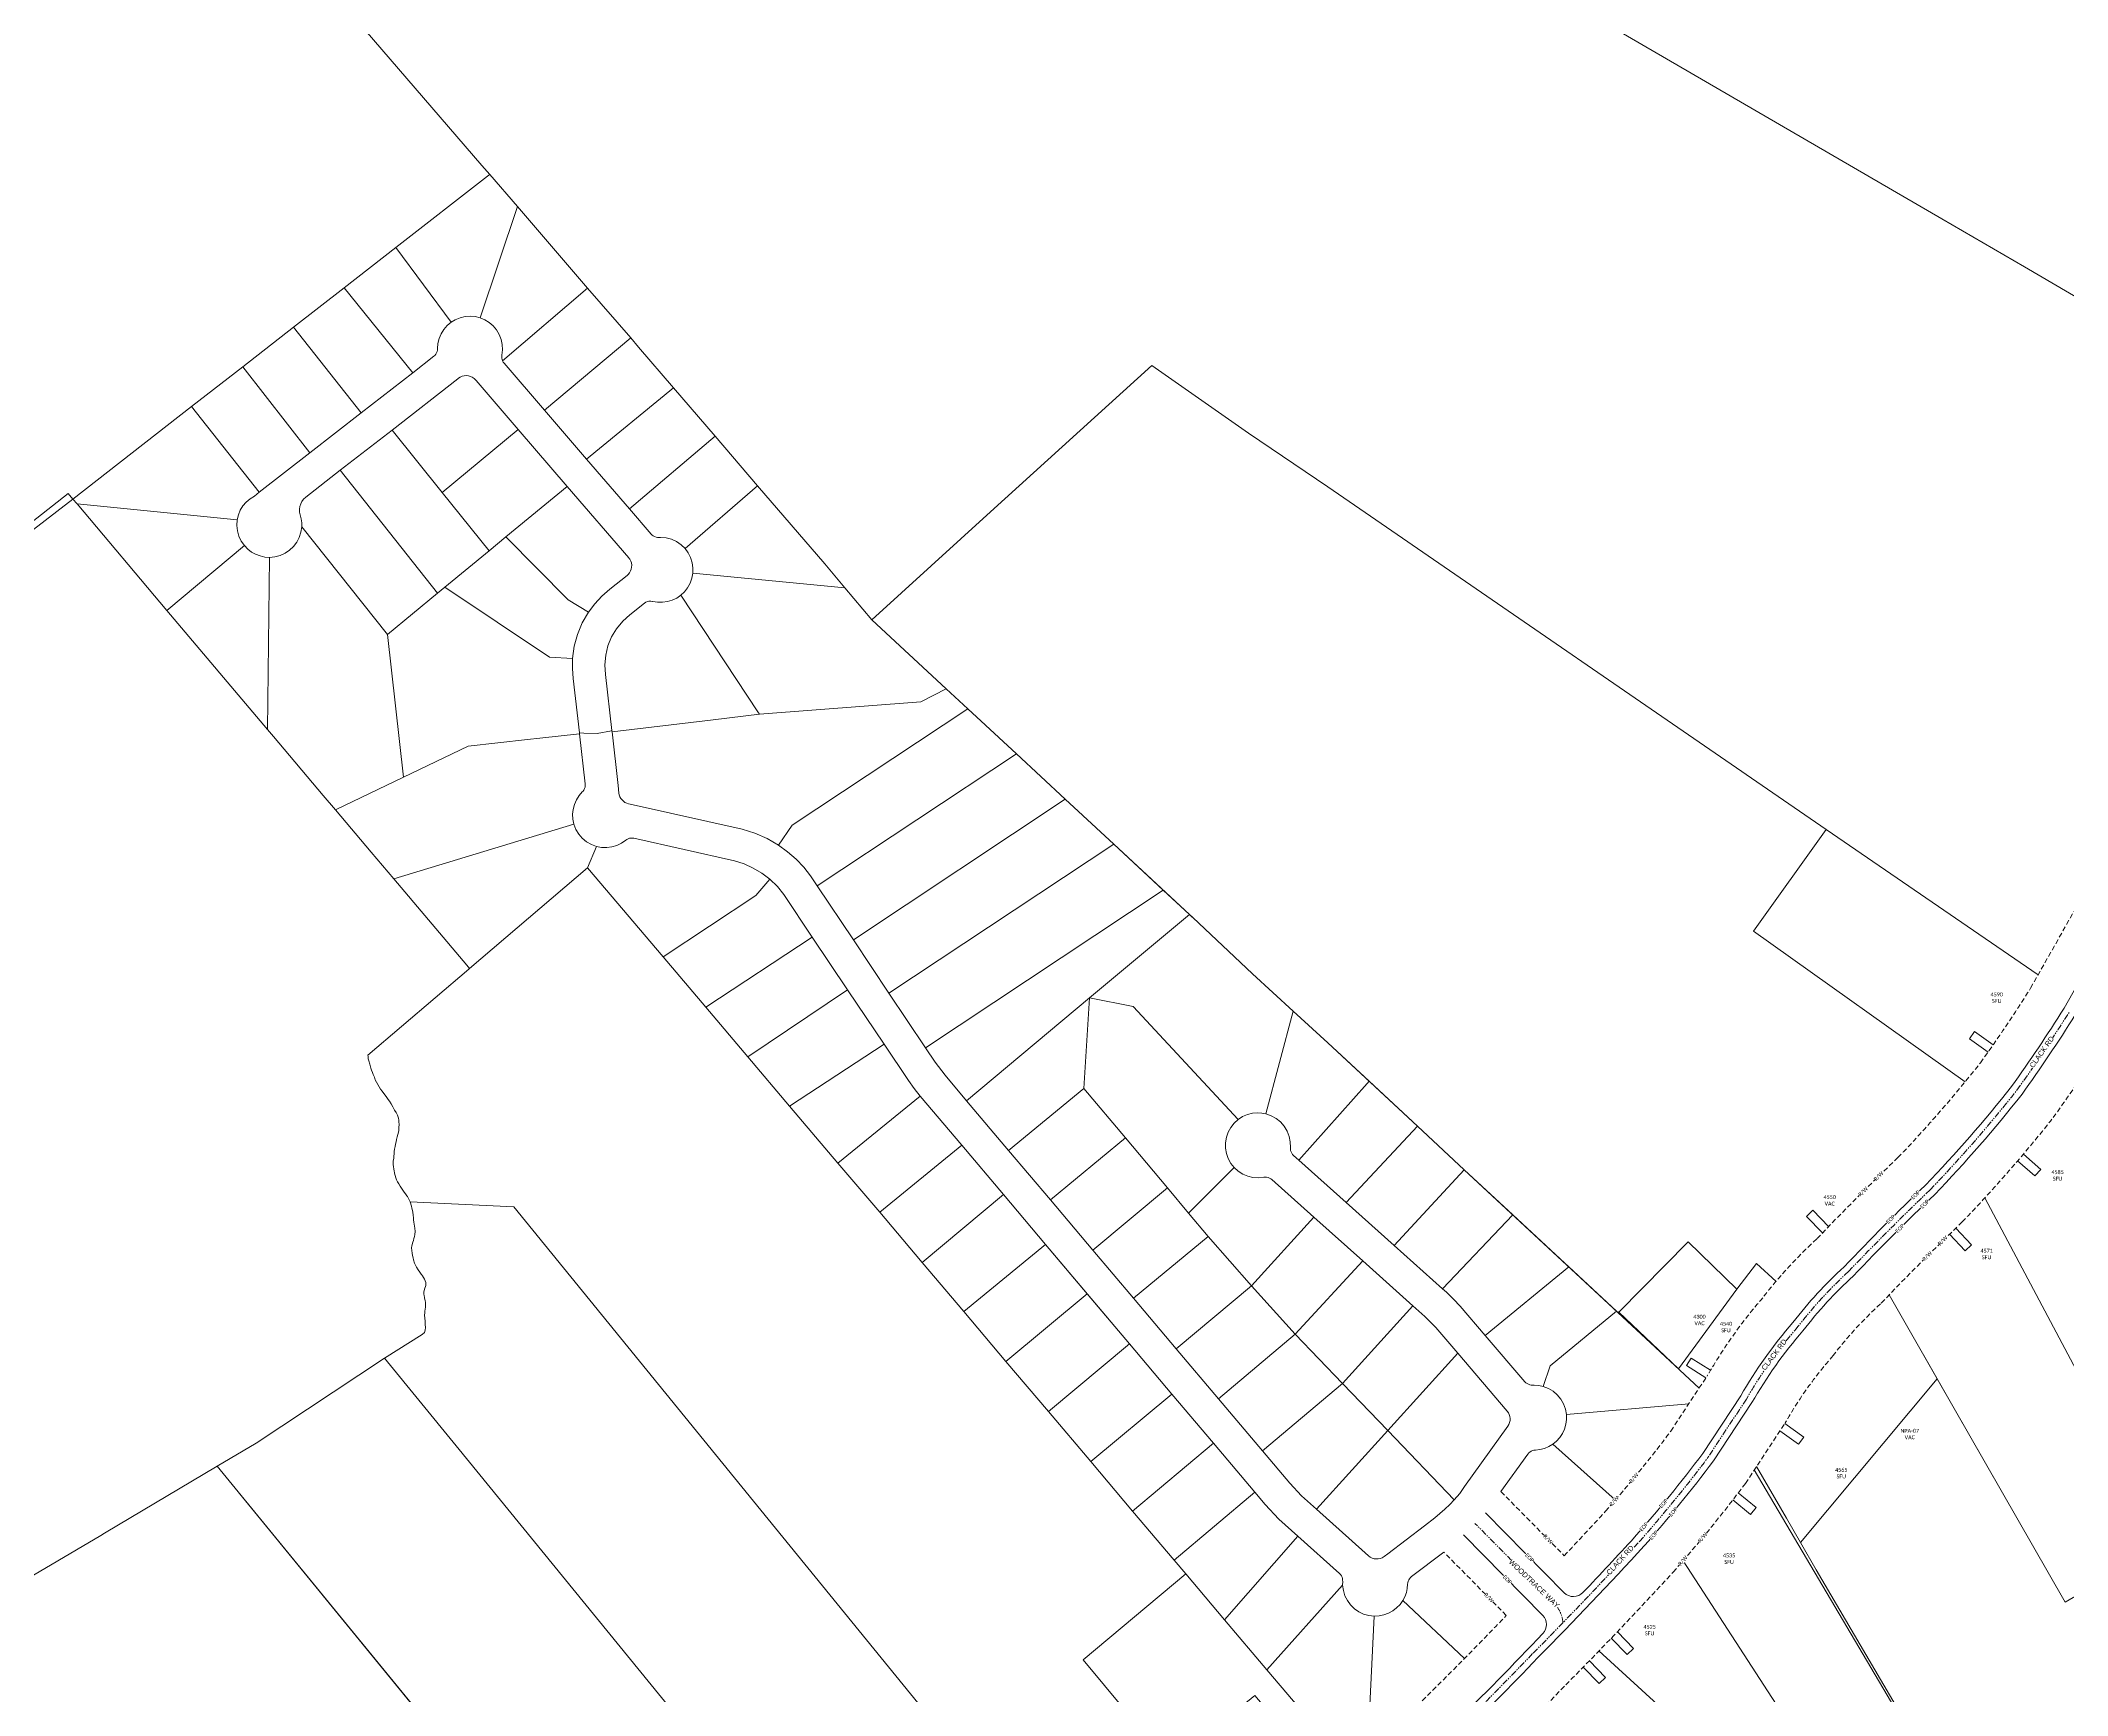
# Model space of a CAD drawing. Header units: inches. Extents: x 2378083 to 2398295, y 1463180 to 1483392.
# Drawn here: x 2388019 to 2391138, y 1472438 to 1474984 of the extents above; entities that cross this region are included whole.
import ezdxf

# ---------------------------------------------------------------- set-up
doc = ezdxf.new("R2010")
doc.units = ezdxf.units.IN
doc.header["$MEASUREMENT"] = 0
doc.linetypes.add('DASHED', pattern=[0.75, 0.5, -0.25])
doc.linetypes.add('PHANTOM2', pattern=[1.25, 0.625, -0.125, 0.125, -0.125, 0.125, -0.125])
for name, color, linetype in [('ADDRESS', 6, 'Continuous'), ('CENTER LINE', 6, 'PHANTOM2'), ('EOP', 6, 'Continuous'), ('LINE LABELS', 7, 'Continuous'), ('sc_greenville', 7, 'Continuous'), ('STREET NAMES', 250, 'Continuous')]:
    doc.layers.add(name, color=color, linetype=linetype)
doc.layers.add('DRIVEWAYS', color=250, linetype='Continuous', lineweight=20)
doc.layers.add('ROW', color=3, linetype='DASHED', lineweight=35)
doc.styles.add('Legend', font='calibri.ttf')
doc.styles.add('PROPOSED', font='calibri.ttf')
doc.styles.get("Standard").update_dxf_attribs({"font": 'arial.ttf'})

msp = doc.modelspace()

# ---------------------------------------------------------------- linework, layer by layer
at = {"layer": 'DRIVEWAYS', "color": 1}
for points in [[(2391015.9, 1473427.3), (2390987.2, 1473448), (2390995.1, 1473459), (2391023.7, 1473438.4)], [(2391061.5, 1473260), (2391088, 1473236.8), (2391097, 1473247), (2391070.3, 1473270.3)], [(2390761.2, 1473149.2), (2390736.5, 1473174.6), (2390746.2, 1473184.1), (2390770.8, 1473158.8)], [(2390956.6, 1473147.1), (2390980.8, 1473121.5), (2390990.7, 1473130.7), (2390966.4, 1473156.6)], [(2390581.8, 1472926.3), (2390551.9, 1472945.2), (2390559.1, 1472956.6), (2390588.9, 1472937.8)], [(2390695.7, 1472844.7), (2390724.3, 1472824), (2390732.3, 1472835), (2390703.2, 1472856)], [(2390623.5, 1472738.7), (2390650.5, 1472716.1), (2390659.2, 1472726.5), (2390631.7, 1472749.5)], [(2390436.3, 1472525.8), (2390460.7, 1472500.3), (2390470.5, 1472509.7), (2390445.6, 1472535.6)], [(2390393.2, 1472481.3), (2390417.6, 1472455.8), (2390427.4, 1472465.2), (2390402.7, 1472491)]]:
    msp.add_lwpolyline(points, dxfattribs=at)
at = {"layer": 'EOP', "color": 6, "lineweight": 0}
for points in [[(2390242.7, 1472718.3), (2390363.9, 1472595.6, 0.423363), (2390392.6, 1472595.9, 0.005015), (2390472, 1472680.9, 0.020009), (2390577, 1472809.8), (2390635.5, 1472898.7, -0.048626), (2390715.7, 1473011.4, -0.042623), (2390794.4, 1473097.1, -0.011121), (2390919.7, 1473222.7, 0.024579), (2391052.2, 1473374.7, 0.015775), (2391132.9, 1473495), (2391201.6, 1473616.6, -0.026134), (2391296.4, 1473778.4, 0.020591), (2391473.3, 1474084.3), (2391512.1, 1474164.1, -0.072194), (2391608.4, 1474314.1, -0.033081), (2391713.3, 1474408.4, -0.018112), (2391862.2, 1474516.5, -0.094274), (2391999.6, 1474580.5, -0.054211), (2392205.2, 1474590.5, 0.432147), (2392226.4, 1474610.4), (2392226.2, 1474848.3, 0.081371), (2392189.8, 1475077.4, -0.02168)], [(2390060.8, 1472238.9, 0.015796), (2390323.3, 1472495.8, 0.010189), (2390486.8, 1472667.6, 0.020103), (2390593.4, 1472798.3), (2390652.6, 1472888.2, -0.049057), (2390731.2, 1472998.7, -0.043091), (2390808.4, 1473082.8, -0.011188), (2390933.8, 1473208.5, 0.024683), (2391068.2, 1473362.7, 0.015873), (2391150, 1473484.7)], [(2390047.3, 1472253.6, 0.017186), (2390331.1, 1472533, 0.404634), (2390330.8, 1472560.8), (2390208.6, 1472684.6)]]:
    msp.add_lwpolyline(points, format="xyb", dxfattribs=at)
at = {"layer": 'ROW', "color": 3, "linetype": 'DASHED', "lineweight": 0, "ltscale": 15}
for points in [[(2390266.4, 1472751.3), (2390363.8, 1472652.6, 0.004067), (2390427.3, 1472721, 0.019719), (2390527.9, 1472844.3), (2390584.4, 1472930.2, -0.047451), (2390669.3, 1473049.4, -0.041356), (2390752.3, 1473139.9, -0.010927), (2390877.3, 1473265.2, 0.024257), (2391004.2, 1473410.8, 0.015472), (2391081.3, 1473525.7), (2391148.8, 1473645.2, -0.025917), (2391246, 1473811, 0.020507), (2391419.7, 1474111.3), (2391457.8, 1474189.7, -0.072545), (2391564.2, 1474354.8, -0.033474), (2391676.3, 1474455.6, -0.018026), (2391828, 1474565.8, -0.095251), (2391987.5, 1474639.4, -0.044361), (2392166.3, 1474652), (2392166.2, 1474848.4, 0.081863), (2392132.5, 1475059.6, -0.021731)], [(2390101.3, 1472194.7, 0.015777), (2390366.2, 1472453.9, 0.010189), (2390531.4, 1472627.4, 0.020376), (2390642.5, 1472763.7), (2390703.7, 1472856.8, -0.050494), (2390777.7, 1472960.6, -0.044656), (2390850.4, 1473040, -0.011395), (2390976.2, 1473166.1, 0.024986), (2391116.1, 1473326.6, 0.016157), (2391201.6, 1473454.1)], [(2390006.7, 1472297.8, 0.016368), (2390274.7, 1472560.7), (2390178.6, 1472658)]]:
    msp.add_lwpolyline(points, format="xyb", dxfattribs=at)
at = {"layer": 'ROW', "color": 6, "lineweight": 50}
msp.add_circle((2388188.9, 1473286.1), 10106.2, dxfattribs=at)
at = {"layer": 'sc_greenville', "lineweight": 0}
for points in [[(2391743.5, 1474506.5), (2391691.3, 1474563.2), (2391560.7, 1474641.1), (2391441.8, 1474419.4), (2391072, 1474635.7), (2390944.7, 1474709.7), (2390445.5, 1475000), (2390000, 1475256.6), (2389865.7, 1475334), (2390000, 1475419.4), (2390762.2, 1475887.3), (2391150, 1476120.6), (2391908.2, 1475036.8), (2392114.6, 1475122.4)], [(2388519, 1475000), (2388698.5, 1474791.7), (2388710.5, 1474777.8), (2388710.5, 1474777.8), (2388706.9, 1474775.1), (2388566.3, 1474665.5), (2388486.4, 1474603.3), (2388408.6, 1474542.7), (2388330.5, 1474481.9), (2388251.8, 1474420.6), (2388069.2, 1474278.4), (2387007, 1473459.4), (2386836.5, 1473808.8), (2386653.2, 1474324.1), (2386595.2, 1474630), (2387345.5, 1475215.5)], [(2389791.5, 1473635.3), (2389787.4, 1473639.1), (2389670.7, 1473747.4), (2389595.9, 1473816.7), (2389520.9, 1473886.3), (2389446, 1473955.7), (2389412.7, 1473986.6), (2389298.5, 1474092.5), (2389481.2, 1474258.5), (2389729.5, 1474483.7), (2389877.8, 1474380), (2390000, 1474297), (2390767.1, 1473770.1), (2390655.3, 1473613.3), (2390980.6, 1473381.5)], [(2387923.8, 1474178.6), (2388062, 1474287), (2388069.2, 1474278.4), (2388075.6, 1474270.9), (2388213.9, 1474107.1), (2388368.4, 1473924), (2388377.8, 1473912.9), (2388454.2, 1473822.2), (2388473, 1473800.1), (2388527.9, 1473735.2), (2388563, 1473693.8), (2388675.3, 1473561.2), (2388679.6, 1473556.2), (2388678.2, 1473555), (2388523, 1473422.6), (2388523.3, 1473420.6), (2388523.7, 1473417.2), (2388524.5, 1473414), (2388526, 1473408.7), (2388527.8, 1473402.8), (2388528.7, 1473399.5), (2388530, 1473396.1), (2388531.3, 1473392.9), (2388533, 1473388.7), (2388534.5, 1473384.9), (2388536.5, 1473381), (2388538.3, 1473377.4), (2388540.3, 1473374), (2388542.5, 1473370.6), (2388544.8, 1473367.5), (2388552.3, 1473357.7), (2388554.5, 1473354.7), (2388556.5, 1473352), (2388559, 1473347.9), (2388561.5, 1473343.1), (2388564.2, 1473338.2), (2388566.5, 1473334.4), (2388568.5, 1473330.5), (2388570, 1473325.9), (2388570.5, 1473322.7), (2388570.7, 1473319.5), (2388571, 1473316.4), (2388570.7, 1473311.1), (2388570.5, 1473307), (2388570, 1473304), (2388569.3, 1473300.5), (2388568.2, 1473296.9), (2388567.3, 1473293.1), (2388566.5, 1473289.6), (2388565.8, 1473285.9), (2388565, 1473282.1), (2388564.2, 1473278), (2388563.7, 1473274.4), (2388563.5, 1473270.9), (2388563, 1473267.5), (2388562.8, 1473264.4), (2388562.2, 1473259.5), (2388562.2, 1473254.4), (2388562.5, 1473251.1), (2388563, 1473247.7), (2388563.5, 1473244.2), (2388563.9, 1473242.4), (2388564.2, 1473240.9), (2388565, 1473237.4), (2388566, 1473234.1), (2388567.3, 1473231), (2388568.7, 1473227.9), (2388570.5, 1473224.6), (2388572.5, 1473221.2), (2388574.8, 1473218), (2388576.8, 1473214.9), (2388579, 1473212), (2388581, 1473209.4), (2388583.2, 1473206.4), (2388584.2, 1473205), (2388586.7, 1473200.2), (2388588, 1473197.1), (2388590, 1473190.5), (2388590.7, 1473187.2), (2388592, 1473181.6), (2388592.7, 1473176), (2388593, 1473173), (2388593.5, 1473169.6), (2388594, 1473166), (2388594.5, 1473162.6), (2388594.8, 1473159.4), (2388595.2, 1473156.4), (2388595.7, 1473151.5), (2388595.5, 1473146.7), (2388594.8, 1473143.8), (2388594, 1473140.7), (2388593.2, 1473137.7), (2388592.3, 1473134.9), (2388590.5, 1473129.2), (2388590.3, 1473126.1), (2388590.5, 1473122), (2388591, 1473118), (2388591.8, 1473114.3), (2388592.5, 1473110.7), (2388593.5, 1473107.7), (2388594.8, 1473102.7), (2388596.3, 1473099.6), (2388598, 1473096.3), (2388600.2, 1473092.6), (2388602.8, 1473089), (2388605.3, 1473085.5), (2388605.5, 1473085.2), (2388607, 1473083), (2388610.3, 1473078.2), (2388612.3, 1473073.1), (2388612, 1473068.1), (2388610.3, 1473062.6), (2388609.4, 1473057.9), (2388609, 1473055.6), (2388609.5, 1473052.5), (2388610, 1473050.2), (2388610.3, 1473049), (2388611, 1473045.4), (2388611.5, 1473041.9), (2388611.6, 1473040.9), (2388611.8, 1473038.4), (2388611.5, 1473035.1), (2388611, 1473032), (2388610.7, 1473029), (2388610.5, 1473026), (2388610.3, 1473022.9), (2388610.5, 1473018.2), (2388611, 1473013.4), (2388611.2, 1473008.5), (2388611.5, 1473003.9), (2388611.2, 1472999.6), (2388610, 1472996.2), (2388606.7, 1472992.7), (2388548.5, 1472956.6), (2388351.2, 1472825.9), (2388291, 1472790.1), (2388117.9, 1472687.3), (2388112.2, 1472683.9), (2388008.5, 1472622.4)], [(2390178.6, 1472658), (2390128.8, 1472620.4), (2390127.1, 1472618.9), (2390125.6, 1472617.2), (2390124.5, 1472615.3), (2390123.6, 1472613.2), (2390123, 1472611), (2390122.8, 1472608.7), (2390122.3, 1472602.1), (2390120.9, 1472595.7), (2390118.6, 1472589.4), (2390115.6, 1472583.6), (2390111.2, 1472577.5), (2390106, 1472572.1), (2390100, 1472567.5), (2390093.4, 1472563.9), (2390086.4, 1472561.4), (2390079, 1472559.9), (2390071.5, 1472559.5), (2390063.2, 1472560.4), (2390055.2, 1472562.7), (2390047.7, 1472566.3), (2390040.9, 1472571), (2390035, 1472576.8), (2390030.1, 1472583.6), (2390026.4, 1472591), (2390024, 1472599), (2390022.9, 1472607.2), (2390023, 1472612.9), (2390022.9, 1472615.1), (2390022.6, 1472617.4), (2390021.9, 1472619.5), (2390020.9, 1472621.6), (2390019.6, 1472623.4), (2390018, 1472625.1), (2389954, 1472682.4), (2389924.6, 1472708.7), (2389903.7, 1472731.6), (2389887.8, 1472750.4), (2389824, 1472825.8), (2389760.2, 1472901.3), (2389694.9, 1472978.6), (2389565.9, 1473131.2), (2389500.9, 1473208.2), (2389436.7, 1473284.1), (2389372.8, 1473359.7), (2389363.4, 1473371.4), (2389354.7, 1473383.7), (2389317.3, 1473439.5), (2389261.1, 1473523.4), (2389206.9, 1473604.5), (2389163.2, 1473669.9), (2389153.1, 1473682.3), (2389141.6, 1473693.3), (2389129.3, 1473702.7), (2389116, 1473710.6), (2389101.8, 1473716.9), (2389087.1, 1473721.6), (2388932.5, 1473756.4), (2388930.3, 1473756.7), (2388928, 1473756.7), (2388925.8, 1473756.4), (2388923.6, 1473755.7), (2388921.6, 1473754.7), (2388919.7, 1473753.4), (2388913.2, 1473748.9), (2388906, 1473745.4), (2388898.4, 1473743.2), (2388890.6, 1473742.1), (2388882.6, 1473742.4), (2388874.8, 1473743.9), (2388866.9, 1473746.8), (2388859.5, 1473751), (2388853, 1473756.4), (2388847.5, 1473762.9), (2388843.1, 1473770.1), (2388840.1, 1473778.1), (2388838.5, 1473785.6), (2388838.1, 1473793.3), (2388838.8, 1473800.9), (2388840.8, 1473808.4), (2388843.9, 1473815.5), (2388848, 1473822), (2388853, 1473827.8), (2388853.8, 1473828.6), (2388855.3, 1473830.6), (2388856.4, 1473832.8), (2388857.2, 1473835.2), (2388857.5, 1473837.7), (2388857.4, 1473840.2), (2388848.7, 1473917.2), (2388848.5, 1473918.6), (2388855.5, 1473918.1), (2388875.7, 1473917.4), (2388897.8, 1473922), (2388898.5, 1473922.1), (2388898.7, 1473920.2), (2388908, 1473837.8), (2388909.4, 1473826), (2388909.9, 1473823.1), (2388910.9, 1473820.3), (2388912.3, 1473817.8), (2388914.1, 1473815.4), (2388916.2, 1473813.4), (2388918.6, 1473811.7), (2388921.3, 1473810.4), (2388924.1, 1473809.6), (2388935.7, 1473806.9), (2389098.7, 1473770.2), (2389118.3, 1473764.1), (2389137.2, 1473755.9), (2389155, 1473745.6), (2389168.9, 1473735.6), (2389181.8, 1473724.3), (2389193.6, 1473711.9), (2389204.2, 1473698.4), (2389214.3, 1473683.4), (2389270.1, 1473600), (2389324.7, 1473518.3), (2389381.1, 1473434), (2389396.1, 1473411.7), (2389411.1, 1473391.9), (2389444.3, 1473352.6), (2389508.9, 1473276.1), (2389573.3, 1473199.9), (2389638.7, 1473122.5), (2389701.1, 1473048.7), (2389766.8, 1472971), (2389832.1, 1472893.7), (2389899.4, 1472814.1), (2389941.6, 1472764.2), (2389959.4, 1472744.7), (2389982.5, 1472724), (2390057.4, 1472656.9), (2390062.5, 1472652.3), (2390065.2, 1472650.3), (2390068.1, 1472648.8), (2390071.2, 1472647.9), (2390074.4, 1472647.5), (2390077.7, 1472647.6), (2390080.9, 1472648.3), (2390083.9, 1472649.5), (2390086.7, 1472651.3), (2390092.3, 1472655.5), (2390148.9, 1472698.3), (2390164.6, 1472710.9), (2390180.1, 1472724.2), (2390187.6, 1472731.1), (2390194.7, 1472738.4), (2390203, 1472748.3), (2390210.3, 1472759), (2390277, 1472851.7), (2390278.6, 1472854.4), (2390279.8, 1472857.3), (2390280.4, 1472860.4), (2390280.6, 1472863.6), (2390280.2, 1472866.7), (2390279.3, 1472869.7), (2390277.9, 1472872.5), (2390276, 1472875.1), (2390200.2, 1472964), (2390166.4, 1473003.5), (2390149.2, 1473020.7), (2390131.1, 1473036.9), (2390053.8, 1473106.1), (2389978.7, 1473173.3), (2389914, 1473231.2), (2389912.2, 1473232.6), (2389910.2, 1473233.7), (2389908.1, 1473234.5), (2389905.9, 1473234.9), (2389903.6, 1473235), (2389901.4, 1473234.8), (2389893.1, 1473234), (2389884.9, 1473234.6), (2389876.9, 1473236.5), (2389869.3, 1473239.7), (2389862.3, 1473244.2), (2389856.2, 1473249.7), (2389851, 1473256.2), (2389846.9, 1473263.5), (2389844.1, 1473271.4), (2389842.7, 1473279.7), (2389842.7, 1473288), (2389844, 1473296.3), (2389846.8, 1473304.2), (2389850.8, 1473311.5), (2389855.9, 1473318.1), (2389862.1, 1473323.7), (2389869, 1473328.1), (2389876.5, 1473331.4), (2389884.4, 1473333.4), (2389892.5, 1473334), (2389898.7, 1473333.6), (2389904.9, 1473332.5), (2389913, 1473329.6), (2389920.6, 1473325.4), (2389927.3, 1473319.9), (2389933, 1473313.4), (2389937.5, 1473305.9), (2389940.6, 1473297.8), (2389942.2, 1473289.3), (2389942.4, 1473280.7), (2389942.4, 1473278.4), (2389942.8, 1473276.2), (2389943.5, 1473274), (2389944.5, 1473272), (2389945.8, 1473270.1), (2389947.4, 1473268.5), (2389955.5, 1473261.2), (2390028.2, 1473196.1), (2390102.3, 1473129.7), (2390176.5, 1473063.3), (2390182.7, 1473057.8), (2390193.6, 1473047.5), (2390203.9, 1473036.6), (2390242.3, 1472991.6), (2390303.2, 1472920.3), (2390304.8, 1472918.7), (2390306.6, 1472917.3), (2390308.6, 1472916.3), (2390310.8, 1472915.5), (2390313, 1472915.1), (2390315.3, 1472915), (2390317.5, 1472915.1), (2390324.5, 1472914.6), (2390331.5, 1472913.1), (2390339.4, 1472910), (2390346.7, 1472905.6), (2390353.2, 1472900), (2390358.6, 1472893.5), (2390362.8, 1472886.1), (2390365.7, 1472878), (2390367.2, 1472869.7), (2390367.4, 1472862.2), (2390366.4, 1472854.7), (2390364.3, 1472847.5), (2390361.1, 1472840.8), (2390357, 1472834.5), (2390352, 1472828.9), (2390346.2, 1472824.2), (2390340.1, 1472820.5), (2390333.5, 1472817.7), (2390326.5, 1472815.9), (2390319.4, 1472815.1), (2390317.2, 1472814.9), (2390315, 1472814.3), (2390312.9, 1472813.4), (2390311, 1472812.1), (2390309.3, 1472810.6), (2390307.8, 1472808.9), (2390266.4, 1472751.3)], [(2390980.6, 1473381.5), (2390655.3, 1473613.3), (2390767.1, 1473770.1), (2391093, 1473546.3)], [(2389453, 1472323.8), (2389116.2, 1472736.4), (2388747.5, 1473189.5), (2388588, 1473197.1), (2388586.7, 1473200.2), (2388584.2, 1473205), (2388583.2, 1473206.4), (2388581, 1473209.4), (2388579, 1473212), (2388576.8, 1473214.9), (2388574.8, 1473218), (2388572.5, 1473221.2), (2388570.5, 1473224.6), (2388568.7, 1473227.9), (2388567.3, 1473231), (2388566, 1473234.1), (2388565, 1473237.4), (2388564.2, 1473240.9), (2388563.9, 1473242.4), (2388563.5, 1473244.2), (2388563, 1473247.7), (2388562.5, 1473251.1), (2388562.2, 1473254.4), (2388562.2, 1473259.5), (2388562.8, 1473264.4), (2388563, 1473267.5), (2388563.5, 1473270.9), (2388563.7, 1473274.4), (2388564.2, 1473278), (2388565, 1473282.1), (2388565.8, 1473285.9), (2388566.5, 1473289.6), (2388567.3, 1473293.1), (2388568.2, 1473296.9), (2388569.3, 1473300.5), (2388570, 1473304), (2388570.5, 1473307), (2388570.7, 1473311.1), (2388571, 1473316.4), (2388570.7, 1473319.5), (2388570.5, 1473322.7), (2388570, 1473325.9), (2388568.5, 1473330.5), (2388566.5, 1473334.4), (2388564.2, 1473338.2), (2388561.5, 1473343.1), (2388559, 1473347.9), (2388556.5, 1473352), (2388554.5, 1473354.7), (2388552.3, 1473357.7), (2388544.8, 1473367.5), (2388542.5, 1473370.6), (2388540.3, 1473374), (2388538.3, 1473377.4), (2388536.5, 1473381), (2388534.5, 1473384.9), (2388533, 1473388.7), (2388531.3, 1473392.9), (2388530, 1473396.1), (2388528.7, 1473399.5), (2388527.8, 1473402.8), (2388526, 1473408.7), (2388524.5, 1473414), (2388523.7, 1473417.2), (2388523.3, 1473420.6), (2388523, 1473422.6), (2388678.2, 1473555), (2388679.6, 1473556.2), (2388861.1, 1473710.9), (2388977.2, 1473574.1), (2389042.9, 1473496.6), (2389107.8, 1473420), (2389172, 1473344.4), (2389246.3, 1473256.7), (2389310.6, 1473180.9), (2389365.2, 1473116.5), (2389376, 1473103.8), (2389440, 1473028.2), (2389504.9, 1472951.5), (2389570.1, 1472874.3), (2389635.3, 1472797.4), (2389699.7, 1472721.1), (2389763.4, 1472645.9), (2389781.5, 1472624.5), (2389623.7, 1472492.2), (2389757.5, 1472331.1), (2389888, 1472437.7), (2390000, 1472305)], [(2390689.7, 1473074.5), (2390659.9, 1473102.3), (2390629.2, 1473062.8), (2390539.6, 1472940.3), (2390210.1, 1473246.4), (2390138, 1473313.4), (2390000, 1473441.7), (2389946.9, 1473490.3), (2389884.3, 1473547.6)], [(2391191.6, 1473438.2), (2391470.5, 1472718), (2391600.8, 1472383.6), (2391688.6, 1472158.4), (2391713.9, 1472093.6), (2391718.4, 1472081.9), (2391637.9, 1472019.5), (2391632.8, 1472029), (2391292.5, 1472672.9), (2391011.2, 1473203.3)], [(2388975, 1472434.4), (2388658.7, 1472821.7), (2388548.5, 1472956.6), (2388606.7, 1472992.7), (2388610, 1472996.2), (2388611.2, 1472999.6), (2388611.5, 1473003.9), (2388611.2, 1473008.5), (2388611, 1473013.4), (2388610.5, 1473018.2), (2388610.3, 1473022.9), (2388610.5, 1473026), (2388610.7, 1473029), (2388611, 1473032), (2388611.5, 1473035.1), (2388611.8, 1473038.4), (2388611.6, 1473040.9), (2388611.5, 1473041.9), (2388611, 1473045.4), (2388610.3, 1473049), (2388610, 1473050.2), (2388609.5, 1473052.5), (2388609, 1473055.6), (2388609.4, 1473057.9), (2388610.3, 1473062.6), (2388612, 1473068.1), (2388612.3, 1473073.1), (2388610.3, 1473078.2), (2388607, 1473083), (2388605.5, 1473085.2), (2388605.3, 1473085.5), (2388602.8, 1473089), (2388600.2, 1473092.6), (2388598, 1473096.3), (2388596.3, 1473099.6), (2388594.8, 1473102.7), (2388593.5, 1473107.7), (2388592.5, 1473110.7), (2388591.8, 1473114.3), (2388591, 1473118), (2388590.5, 1473122), (2388590.3, 1473126.1), (2388590.5, 1473129.2), (2388592.3, 1473134.9), (2388593.2, 1473137.7), (2388594, 1473140.7), (2388594.8, 1473143.8), (2388595.5, 1473146.7), (2388595.7, 1473151.5), (2388595.2, 1473156.4), (2388594.8, 1473159.4), (2388594.5, 1473162.6), (2388594, 1473166), (2388593.5, 1473169.6), (2388593, 1473173), (2388592.7, 1473176), (2388592, 1473181.6), (2388590.7, 1473187.2), (2388590, 1473190.5), (2388588, 1473197.1), (2388747.5, 1473189.5), (2389116.2, 1472736.4), (2389453, 1472323.8)], [(2391011.2, 1473203.3), (2391292.5, 1472672.9), (2391134.5, 1472581), (2390965.7, 1472875.6), (2390863.7, 1473053.8)], [(2390571.5, 1472910.6), (2390444.1, 1473028.9), (2390370.8, 1473097), (2390325.5, 1473139.1), (2390284.6, 1473177.2), (2390539.6, 1472940.3), (2390629.2, 1473062.8), (2390659.9, 1473102.3), (2390689.7, 1473074.5)], [(2390539.6, 1472940.3), (2390539.6, 1472940.3), (2390629.2, 1473062.8), (2390554.6, 1473135.6), (2390447.6, 1473027.3), (2390446.8, 1473028)], [(2390863.7, 1473053.8), (2390937.7, 1472924.6), (2390727.5, 1472672.8), (2390705.8, 1472710.4), (2390659.8, 1472790)], [(2390555.4, 1472886.1), (2390367.2, 1472869.7), (2390365.7, 1472878), (2390362.8, 1472886.1), (2390358.6, 1472893.5), (2390353.2, 1472900), (2390346.7, 1472905.6), (2390339.4, 1472910), (2390331.5, 1472913.1), (2390342.1, 1472944.8), (2390444.1, 1473028.9), (2390571.5, 1472910.6)], [(2389301.4, 1471552.4), (2389090.3, 1471811.8), (2388855, 1472100.9), (2388818, 1472146.3), (2388767.7, 1472208), (2388610.8, 1472399.6), (2388291, 1472790.1), (2388351.2, 1472825.9), (2388548.5, 1472956.6), (2388658.7, 1472821.7), (2388975, 1472434.4), (2389238, 1472111.4), (2389477.3, 1471822.3)], [(2390442.4, 1472738.3), (2390346.2, 1472824.2), (2390352, 1472828.9), (2390357, 1472834.5), (2390361.1, 1472840.8), (2390364.3, 1472847.5), (2390366.4, 1472854.7), (2390367.4, 1472862.2), (2390367.2, 1472869.7), (2390555.4, 1472886.1)], [(2390266.4, 1472751.3), (2390307.8, 1472808.9), (2390309.3, 1472810.6), (2390311, 1472812.1), (2390312.9, 1472813.4), (2390315, 1472814.3), (2390317.2, 1472814.9), (2390319.4, 1472815.1), (2390326.5, 1472815.9), (2390333.5, 1472817.7), (2390340.1, 1472820.5), (2390346.2, 1472824.2), (2390442.4, 1472738.3)], [(2387708.1, 1472439), (2388008.5, 1472622.4), (2388112.2, 1472683.9), (2388117.9, 1472687.3), (2388291, 1472790.1), (2388728.5, 1472255.9), (2388563, 1472094.7), (2388187.3, 1471787.3)], [(2390546.6, 1472644.8), (2391168.2, 1471686.7), (2391168.2, 1471686.7), (2391263.2, 1471755.6), (2390656.2, 1472784.6)], [(2390210.3, 1472494.4), (2390115.6, 1472583.6), (2390118.6, 1472589.4), (2390120.9, 1472595.7), (2390122.3, 1472602.1), (2390122.8, 1472608.7), (2390123, 1472611), (2390123.6, 1472613.2), (2390124.5, 1472615.3), (2390125.6, 1472617.2), (2390127.1, 1472618.9), (2390128.8, 1472620.4), (2390178.6, 1472658)], [(2390417.3, 1472506.1), (2390573.4, 1472363), (2391049.6, 1471600.7), (2391168.2, 1471686.7), (2390546.6, 1472644.8)], [(2390006.3, 1472297.5), (2390000, 1472305), (2389888, 1472437.7), (2389757.5, 1472331.1), (2389623.7, 1472492.2), (2389781.5, 1472624.5), (2389841.3, 1472553.9), (2389906.2, 1472477.2), (2390000, 1472366.5), (2390036.6, 1472325.5)], [(2390036.6, 1472325.5), (2390000, 1472366.5), (2389906.2, 1472477.2), (2390022.9, 1472607.2), (2390024, 1472599), (2390026.4, 1472591), (2390030.1, 1472583.6), (2390035, 1472576.8), (2390040.9, 1472571), (2390047.7, 1472566.3), (2390055.2, 1472562.7), (2390063.2, 1472560.4), (2390071.5, 1472559.5), (2390061.3, 1472348.7)], [(2390061.3, 1472348.7), (2390071.5, 1472559.5), (2390079, 1472559.9), (2390086.4, 1472561.4), (2390093.4, 1472563.9), (2390100, 1472567.5), (2390106, 1472572.1), (2390111.2, 1472577.5), (2390115.6, 1472583.6), (2390210.3, 1472494.4)], [(2390334.4, 1472421), (2390726.9, 1471913.2), (2390726.9, 1471695.6), (2390904.6, 1471495.5), (2391049.6, 1471600.7), (2390573.4, 1472363), (2390417.3, 1472506.1)]]:
    msp.add_lwpolyline(points, dxfattribs=at)
for points in [[(2388753.2, 1474728.3), (2388695.6, 1474557.3), (2388688, 1474559.2), (2388680.3, 1474559.8), (2388672.5, 1474559.1), (2388664.9, 1474557.3), (2388657.6, 1474554.3), (2388651, 1474550.3), (2388566.3, 1474665.5), (2388706.9, 1474775.1), (2388710.5, 1474777.8), (2388753.2, 1474728.3)], [(2388861.2, 1474603), (2388730.2, 1474491.1), (2388729.5, 1474493.2), (2388729.1, 1474495.4), (2388729, 1474497.7), (2388729.3, 1474500), (2388730.2, 1474508), (2388729.9, 1474516.1), (2388728.2, 1474524), (2388725.3, 1474531.5), (2388721.2, 1474538.5), (2388716, 1474544.7), (2388709.9, 1474550), (2388703.1, 1474554.3), (2388695.6, 1474557.3), (2388753.2, 1474728.3), (2388861.2, 1474603)], [(2388651, 1474550.3), (2388645, 1474545.2), (2388639.9, 1474539.2), (2388635.8, 1474532.5), (2388632.7, 1474525.3), (2388630.9, 1474517.7), (2388630.3, 1474509.8), (2388630.1, 1474507.6), (2388629.6, 1474505.4), (2388628.7, 1474503.2), (2388627.6, 1474501.3), (2388626.2, 1474499.5), (2388624.5, 1474498), (2388592.1, 1474472.8), (2388486.4, 1474603.3), (2388566.3, 1474665.5), (2388651, 1474550.3)], [(2388592.1, 1474472.8), (2388512.7, 1474411), (2388408.6, 1474542.7), (2388486.4, 1474603.3), (2388592.1, 1474472.8)], [(2388927.4, 1474526.2), (2388794.8, 1474415.1), (2388732.6, 1474487.2), (2388731.3, 1474489.1), (2388730.2, 1474491.1), (2388861.2, 1474603), (2388927.4, 1474526.2)], [(2388695.6, 1474557.3), (2388703.1, 1474554.3), (2388709.9, 1474550), (2388716, 1474544.7), (2388721.2, 1474538.5), (2388725.3, 1474531.5), (2388728.2, 1474524), (2388729.9, 1474516.1), (2388730.2, 1474508), (2388729.3, 1474500), (2388729, 1474497.7), (2388729.1, 1474495.4), (2388729.5, 1474493.2), (2388730.2, 1474491.1), (2388731.3, 1474489.1), (2388732.6, 1474487.2), (2388794.8, 1474415.1), (2388859.6, 1474339.7), (2388925.6, 1474263.1), (2388958.8, 1474224.6), (2388960.4, 1474223), (2388962.2, 1474221.6), (2388964.2, 1474220.6), (2388966.4, 1474219.8), (2388968.6, 1474219.4), (2388970.9, 1474219.4), (2388971.1, 1474219.4), (2388973.2, 1474219.4), (2388981.8, 1474218.7), (2388990.1, 1474216.5), (2388997.9, 1474212.9), (2389005, 1474208.1), (2389011.1, 1474202.1), (2389015.9, 1474195.5), (2389019.6, 1474188.2), (2389022, 1474180.4), (2389023.2, 1474172.3), (2389023, 1474164.1), (2389021.5, 1474156.4), (2389018.8, 1474148.9), (2389015, 1474142), (2389010.2, 1474135.8), (2389004.4, 1474130.4), (2388998.2, 1474126.1), (2388991.3, 1474122.8), (2388984, 1474120.6), (2388976.5, 1474119.5), (2388968.9, 1474119.6), (2388961.4, 1474120.9), (2388960.8, 1474121), (2388958.2, 1474121.3), (2388955.6, 1474121.1), (2388953.1, 1474120.5), (2388950.8, 1474119.5), (2388948.6, 1474118), (2388926.1, 1474100.3), (2388915.1, 1474090.4), (2388905.7, 1474078.9), (2388898.1, 1474066.2), (2388892.5, 1474052.5), (2388889, 1474038.1), (2388887.7, 1474023.3), (2388888.7, 1474008.5), (2388898.5, 1473922.1), (2388897.8, 1473922), (2388875.7, 1473917.4), (2388855.5, 1473918.1), (2388848.5, 1473918.6), (2388839.1, 1474002.3), (2388837.8, 1474017.6), (2388838.1, 1474033), (2388840.7, 1474051.8), (2388845.7, 1474070.2), (2388853, 1474087.8), (2388862.5, 1474104.3), (2388872.1, 1474117.2), (2388883.1, 1474129.1), (2388895.3, 1474139.6), (2388921.8, 1474160.6), (2388923.8, 1474162.5), (2388925.8, 1474165), (2388927.3, 1474167.7), (2388928.4, 1474170.7), (2388928.9, 1474173.8), (2388929, 1474176.9), (2388928.5, 1474180), (2388927.5, 1474183), (2388926, 1474185.8), (2388925.1, 1474186.9), (2388924.4, 1474187.9), (2388829.8, 1474297.7), (2388754.4, 1474385.3), (2388689.5, 1474460.7), (2388688.6, 1474461.7), (2388686.4, 1474463.9), (2388683.7, 1474465.8), (2388680.8, 1474467.1), (2388677.7, 1474468), (2388674.5, 1474468.3), (2388671.3, 1474468.1), (2388668.2, 1474467.3), (2388665.3, 1474466.1), (2388662.6, 1474464.3), (2388661.5, 1474463.4), (2388560.3, 1474384.6), (2388480.5, 1474322.6), (2388427.4, 1474281.2), (2388424.2, 1474278.3), (2388421.6, 1474274.8), (2388419.7, 1474271), (2388418.4, 1474266.9), (2388417.8, 1474262.6), (2388418, 1474258.3), (2388418.9, 1474254.1), (2388418.9, 1474253.9), (2388420.4, 1474247.9), (2388421.2, 1474241.7), (2388421.2, 1474235.5), (2388420, 1474227.3), (2388417.4, 1474219.4), (2388413.6, 1474212), (2388408.5, 1474205.3), (2388402.5, 1474199.6), (2388395.6, 1474195), (2388388, 1474191.6), (2388379.9, 1474189.5), (2388371.6, 1474188.7), (2388364.3, 1474189.2), (2388357.2, 1474190.8), (2388350.3, 1474193.4), (2388343.9, 1474196.9), (2388338.1, 1474201.4), (2388333, 1474206.7), (2388328.2, 1474213.6), (2388324.5, 1474221.2), (2388322.3, 1474229.4), (2388321.4, 1474237.8), (2388322, 1474246.3), (2388323.8, 1474253.9), (2388326.7, 1474261.1), (2388330.8, 1474267.8), (2388335.8, 1474273.8), (2388341.8, 1474278.9), (2388348.4, 1474283), (2388355.9, 1474288.9), (2388433.9, 1474349.6), (2388512.7, 1474411), (2388592.1, 1474472.8), (2388624.5, 1474498), (2388626.2, 1474499.5), (2388627.6, 1474501.3), (2388628.7, 1474503.2), (2388629.6, 1474505.4), (2388630.1, 1474507.6), (2388630.3, 1474509.8), (2388630.9, 1474517.7), (2388632.7, 1474525.3), (2388635.8, 1474532.5), (2388639.9, 1474539.2), (2388645, 1474545.2), (2388651, 1474550.3), (2388657.6, 1474554.3), (2388664.9, 1474557.3), (2388672.5, 1474559.1), (2388680.3, 1474559.8), (2388688, 1474559.2), (2388695.6, 1474557.3)], [(2388512.7, 1474411), (2388433.9, 1474349.6), (2388330.5, 1474481.9), (2388408.6, 1474542.7), (2388512.7, 1474411)], [(2388993.3, 1474449.5), (2388859.6, 1474339.7), (2388794.8, 1474415.1), (2388927.4, 1474526.2), (2388939.7, 1474511.9), (2388993.3, 1474449.5)], [(2388433.9, 1474349.6), (2388355.9, 1474288.9), (2388251.8, 1474420.6), (2388330.5, 1474481.9), (2388433.9, 1474349.6)], [(2388754.4, 1474385.3), (2388637.5, 1474288.7), (2388560.3, 1474384.6), (2388661.5, 1474463.4), (2388662.6, 1474464.3), (2388665.3, 1474466.1), (2388668.2, 1474467.3), (2388671.3, 1474468.1), (2388674.5, 1474468.3), (2388677.7, 1474468), (2388680.8, 1474467.1), (2388683.7, 1474465.8), (2388686.4, 1474463.9), (2388688.6, 1474461.7), (2388689.5, 1474460.7), (2388754.4, 1474385.3)], [(2389057.3, 1474375), (2388925.6, 1474263.1), (2388859.6, 1474339.7), (2388993.3, 1474449.5), (2389057.3, 1474375)], [(2388355.9, 1474288.9), (2388348.4, 1474283), (2388341.8, 1474278.9), (2388335.8, 1474273.8), (2388330.8, 1474267.8), (2388326.7, 1474261.1), (2388323.8, 1474253.9), (2388322, 1474246.3), (2388075.6, 1474270.9), (2388069.2, 1474278.4), (2388251.8, 1474420.6), (2388355.9, 1474288.9)], [(2388637.5, 1474288.7), (2388709.8, 1474198.9), (2388641.5, 1474142.8), (2388630.1, 1474133.4), (2388480.5, 1474322.6), (2388560.3, 1474384.6), (2388637.5, 1474288.7)], [(2388829.8, 1474297.7), (2388735.4, 1474220), (2388709.8, 1474198.9), (2388637.5, 1474288.7), (2388754.4, 1474385.3), (2388829.8, 1474297.7)], [(2389122.7, 1474298.8), (2389011.1, 1474202.1), (2389005, 1474208.1), (2388997.9, 1474212.9), (2388990.1, 1474216.5), (2388981.8, 1474218.7), (2388973.2, 1474219.4), (2388971.1, 1474219.4), (2388970.9, 1474219.4), (2388968.6, 1474219.4), (2388966.4, 1474219.8), (2388964.2, 1474220.6), (2388962.2, 1474221.6), (2388960.4, 1474223), (2388958.8, 1474224.6), (2388925.6, 1474263.1), (2389057.3, 1474375), (2389122.7, 1474298.8)], [(2388630.1, 1474133.4), (2388553.3, 1474070.2), (2388421.2, 1474235.5), (2388421.2, 1474241.7), (2388420.4, 1474247.9), (2388418.9, 1474253.9), (2388418.9, 1474254.1), (2388418, 1474258.3), (2388417.8, 1474262.6), (2388418.4, 1474266.9), (2388419.7, 1474271), (2388421.6, 1474274.8), (2388424.2, 1474278.3), (2388427.4, 1474281.2), (2388480.5, 1474322.6), (2388630.1, 1474133.4)], [(2388862.5, 1474104.3), (2388831.3, 1474123.3), (2388735.4, 1474220), (2388829.8, 1474297.7), (2388924.4, 1474187.9), (2388925.1, 1474186.9), (2388926, 1474185.8), (2388927.5, 1474183), (2388928.5, 1474180), (2388929, 1474176.9), (2388928.9, 1474173.8), (2388928.4, 1474170.7), (2388927.3, 1474167.7), (2388925.8, 1474165), (2388923.8, 1474162.5), (2388921.8, 1474160.6), (2388895.3, 1474139.6), (2388883.1, 1474129.1), (2388872.1, 1474117.2), (2388862.5, 1474104.3)], [(2389257, 1474141.7), (2389023, 1474164.1), (2389023.2, 1474172.3), (2389022, 1474180.4), (2389019.6, 1474188.2), (2389015.9, 1474195.5), (2389011.1, 1474202.1), (2389122.7, 1474298.8), (2389226, 1474178.5), (2389257, 1474141.7)], [(2388322, 1474246.3), (2388321.4, 1474237.8), (2388322.3, 1474229.4), (2388324.5, 1474221.2), (2388328.2, 1474213.6), (2388333, 1474206.7), (2388213.9, 1474107.1), (2388075.6, 1474270.9), (2388322, 1474246.3)], [(2388553.3, 1474070.2), (2388578.1, 1473850.3), (2388473, 1473800.1), (2388454.2, 1473822.2), (2388377.8, 1473912.9), (2388368.4, 1473924), (2388371.6, 1474188.7), (2388379.9, 1474189.5), (2388388, 1474191.6), (2388395.6, 1474195), (2388402.5, 1474199.6), (2388408.5, 1474205.3), (2388413.6, 1474212), (2388417.4, 1474219.4), (2388420, 1474227.3), (2388421.2, 1474235.5), (2388553.3, 1474070.2)], [(2388371.6, 1474188.7), (2388368.4, 1473924), (2388213.9, 1474107.1), (2388333, 1474206.7), (2388338.1, 1474201.4), (2388343.9, 1474196.9), (2388350.3, 1474193.4), (2388357.2, 1474190.8), (2388364.3, 1474189.2), (2388371.6, 1474188.7)], [(2388862.5, 1474104.3), (2388853, 1474087.8), (2388845.7, 1474070.2), (2388840.7, 1474051.8), (2388838.1, 1474033), (2388802.6, 1474035.3), (2388641.5, 1474142.8), (2388709.8, 1474198.9), (2388735.4, 1474220), (2388831.3, 1474123.3), (2388862.5, 1474104.3)], [(2389257, 1474141.7), (2389298.5, 1474092.5), (2389412.7, 1473986.6), (2389373.7, 1473966.5), (2389125.5, 1473947.5), (2389124.3, 1473949.3), (2389004.4, 1474130.4), (2389010.2, 1474135.8), (2389015, 1474142), (2389018.8, 1474148.9), (2389021.5, 1474156.4), (2389023, 1474164.1), (2389257, 1474141.7)], [(2388838.1, 1474033), (2388837.8, 1474017.6), (2388839.1, 1474002.3), (2388848.5, 1473918.6), (2388848.7, 1473917.2), (2388787.7, 1473910.3), (2388768.5, 1473908.2), (2388677.6, 1473898), (2388578.1, 1473850.3), (2388553.3, 1474070.2), (2388630.1, 1474133.4), (2388641.5, 1474142.8), (2388802.6, 1474035.3), (2388838.1, 1474033)], [(2389125.5, 1473947.5), (2389104.6, 1473945), (2389050.1, 1473938.4), (2388898.7, 1473920.2), (2388898.5, 1473922.1), (2388888.7, 1474008.5), (2388887.7, 1474023.3), (2388889, 1474038.1), (2388892.5, 1474052.5), (2388898.1, 1474066.2), (2388905.7, 1474078.9), (2388915.1, 1474090.4), (2388926.1, 1474100.3), (2388948.6, 1474118), (2388950.8, 1474119.5), (2388953.1, 1474120.5), (2388955.6, 1474121.1), (2388958.2, 1474121.3), (2388960.8, 1474121), (2388961.4, 1474120.9), (2388968.9, 1474119.6), (2388976.5, 1474119.5), (2388984, 1474120.6), (2388991.3, 1474122.8), (2388998.2, 1474126.1), (2389004.4, 1474130.4), (2389124.3, 1473949.3), (2389125.5, 1473947.5)], [(2389446, 1473955.7), (2389175.8, 1473776.8), (2389155, 1473745.6), (2389137.2, 1473755.9), (2389118.3, 1473764.1), (2389098.7, 1473770.2), (2388935.7, 1473806.9), (2388924.1, 1473809.6), (2388921.3, 1473810.4), (2388918.6, 1473811.7), (2388916.2, 1473813.4), (2388914.1, 1473815.4), (2388912.3, 1473817.8), (2388910.9, 1473820.3), (2388909.9, 1473823.1), (2388909.4, 1473826), (2388908, 1473837.8), (2388898.7, 1473920.2), (2389050.1, 1473938.4), (2389104.6, 1473945), (2389125.5, 1473947.5), (2389373.7, 1473966.5), (2389412.7, 1473986.6), (2389446, 1473955.7)], [(2389520.9, 1473886.3), (2389214.3, 1473683.4), (2389204.2, 1473698.4), (2389193.6, 1473711.9), (2389181.8, 1473724.3), (2389168.9, 1473735.6), (2389155, 1473745.6), (2389175.8, 1473776.8), (2389446, 1473955.7), (2389520.9, 1473886.3)], [(2388840.1, 1473778.1), (2388563, 1473693.8), (2388527.9, 1473735.2), (2388473, 1473800.1), (2388578.1, 1473850.3), (2388677.6, 1473898), (2388768.5, 1473908.2), (2388787.7, 1473910.3), (2388848.7, 1473917.2), (2388857.4, 1473840.2), (2388857.5, 1473837.7), (2388857.2, 1473835.2), (2388856.4, 1473832.8), (2388855.3, 1473830.6), (2388853.8, 1473828.6), (2388853, 1473827.8), (2388848, 1473822), (2388843.9, 1473815.5), (2388840.8, 1473808.4), (2388838.8, 1473800.9), (2388838.1, 1473793.3), (2388838.5, 1473785.6), (2388840.1, 1473778.1)], [(2389595.9, 1473816.7), (2389270.1, 1473600), (2389214.3, 1473683.4), (2389520.9, 1473886.3), (2389595.9, 1473816.7)], [(2389670.7, 1473747.4), (2389324.7, 1473518.3), (2389270.1, 1473600), (2389595.9, 1473816.7), (2389670.7, 1473747.4)], [(2388861.1, 1473710.9), (2388679.6, 1473556.2), (2388675.3, 1473561.2), (2388563, 1473693.8), (2388840.1, 1473778.1), (2388843.1, 1473770.1), (2388847.5, 1473762.9), (2388853, 1473756.4), (2388859.5, 1473751), (2388866.9, 1473746.8), (2388874.8, 1473743.9), (2388861.1, 1473710.9)], [(2389141.6, 1473693.3), (2389119.9, 1473668.5), (2388977.2, 1473574.1), (2388861.1, 1473710.9), (2388874.8, 1473743.9), (2388882.6, 1473742.4), (2388890.6, 1473742.1), (2388898.4, 1473743.2), (2388906, 1473745.4), (2388913.2, 1473748.9), (2388919.7, 1473753.4), (2388921.6, 1473754.7), (2388923.6, 1473755.7), (2388925.8, 1473756.4), (2388928, 1473756.7), (2388930.3, 1473756.7), (2388932.5, 1473756.4), (2389087.1, 1473721.6), (2389101.8, 1473716.9), (2389116, 1473710.6), (2389129.3, 1473702.7), (2389141.6, 1473693.3)], [(2389746.8, 1473676.8), (2389381.1, 1473434), (2389324.7, 1473518.3), (2389670.7, 1473747.4), (2389746.8, 1473676.8)], [(2389206.9, 1473604.5), (2389042.9, 1473496.6), (2388977.2, 1473574.1), (2389119.9, 1473668.5), (2389141.6, 1473693.3), (2389153.1, 1473682.3), (2389163.2, 1473669.9), (2389206.9, 1473604.5)], [(2389787.4, 1473639.1), (2389633.6, 1473510.7), (2389444.3, 1473352.6), (2389411.1, 1473391.9), (2389396.1, 1473411.7), (2389381.1, 1473434), (2389746.8, 1473676.8), (2389787.4, 1473639.1)], [(2389792.2, 1473634.6), (2389884.3, 1473547.6), (2389946.9, 1473490.3), (2389904.9, 1473332.5), (2389898.7, 1473333.6), (2389892.5, 1473334), (2389884.4, 1473333.4), (2389876.5, 1473331.4), (2389869, 1473328.1), (2389862.1, 1473323.7), (2389700.6, 1473497.6), (2389633.6, 1473510.7), (2389787.4, 1473639.1), (2389792.2, 1473634.6)], [(2389261.1, 1473523.4), (2389107.8, 1473420), (2389042.9, 1473496.6), (2389206.9, 1473604.5), (2389261.1, 1473523.4)], [(2389317.3, 1473439.5), (2389172, 1473344.4), (2389107.8, 1473420), (2389261.1, 1473523.4), (2389317.3, 1473439.5)], [(2389624.8, 1473371.2), (2389508.9, 1473276.1), (2389444.3, 1473352.6), (2389633.6, 1473510.7), (2389624.8, 1473371.2)], [(2389862.1, 1473323.7), (2389855.9, 1473318.1), (2389850.8, 1473311.5), (2389846.8, 1473304.2), (2389844, 1473296.3), (2389842.7, 1473288), (2389842.7, 1473279.7), (2389844.1, 1473271.4), (2389846.9, 1473263.5), (2389851, 1473256.2), (2389856.2, 1473249.7), (2389785.8, 1473179.8), (2389753.3, 1473218.5), (2389688.6, 1473295.4), (2389624.8, 1473371.2), (2389633.6, 1473510.7), (2389700.6, 1473497.6), (2389862.1, 1473323.7)], [(2390063.5, 1473382.7), (2390060.4, 1473379.2), (2389955.5, 1473261.2), (2389947.4, 1473268.5), (2389945.8, 1473270.1), (2389944.5, 1473272), (2389943.5, 1473274), (2389942.8, 1473276.2), (2389942.4, 1473278.4), (2389942.4, 1473280.7), (2389942.2, 1473289.3), (2389940.6, 1473297.8), (2389937.5, 1473305.9), (2389933, 1473313.4), (2389927.3, 1473319.9), (2389920.6, 1473325.4), (2389913, 1473329.6), (2389904.9, 1473332.5), (2389946.9, 1473490.3), (2390000, 1473441.7), (2390063.5, 1473382.7)], [(2389372.8, 1473359.7), (2389246.3, 1473256.7), (2389172, 1473344.4), (2389317.3, 1473439.5), (2389354.7, 1473383.7), (2389363.4, 1473371.4), (2389372.8, 1473359.7)], [(2389436.7, 1473284.1), (2389310.6, 1473180.9), (2389246.3, 1473256.7), (2389372.8, 1473359.7), (2389436.7, 1473284.1)], [(2389688.6, 1473295.4), (2389573.3, 1473199.9), (2389508.9, 1473276.1), (2389624.8, 1473371.2), (2389688.6, 1473295.4)], [(2390138, 1473313.4), (2390028.2, 1473196.1), (2389955.5, 1473261.2), (2390060.4, 1473379.2), (2390063.5, 1473382.7), (2390138, 1473313.4)], [(2389753.3, 1473218.5), (2389638.7, 1473122.5), (2389573.3, 1473199.9), (2389688.6, 1473295.4), (2389753.3, 1473218.5)], [(2390210.1, 1473246.4), (2390102.3, 1473129.7), (2390028.2, 1473196.1), (2390138, 1473313.4), (2390210.1, 1473246.4)], [(2389500.9, 1473208.2), (2389376, 1473103.8), (2389365.2, 1473116.5), (2389310.6, 1473180.9), (2389436.7, 1473284.1), (2389500.9, 1473208.2)], [(2389978.7, 1473173.3), (2389882.7, 1473067.7), (2389816.2, 1473143.7), (2389785.8, 1473179.8), (2389856.2, 1473249.7), (2389862.3, 1473244.2), (2389869.3, 1473239.7), (2389876.9, 1473236.5), (2389884.9, 1473234.6), (2389893.1, 1473234), (2389901.4, 1473234.8), (2389903.6, 1473235), (2389905.9, 1473234.9), (2389908.1, 1473234.5), (2389910.2, 1473233.7), (2389912.2, 1473232.6), (2389914, 1473231.2), (2389978.7, 1473173.3)], [(2390264.2, 1473196.1), (2390284.6, 1473177.2), (2390176.5, 1473063.3), (2390102.3, 1473129.7), (2390210.1, 1473246.4), (2390264.2, 1473196.1)], [(2389565.9, 1473131.2), (2389440, 1473028.2), (2389376, 1473103.8), (2389500.9, 1473208.2), (2389565.9, 1473131.2)], [(2389785.8, 1473179.8), (2389816.2, 1473143.7), (2389701.1, 1473048.7), (2389638.7, 1473122.5), (2389753.3, 1473218.5), (2389785.8, 1473179.8)], [(2390053.8, 1473106.1), (2389949.7, 1472993.3), (2389882.7, 1473067.7), (2389978.7, 1473173.3), (2390053.8, 1473106.1)], [(2390370.8, 1473097), (2390242.3, 1472991.6), (2390203.9, 1473036.6), (2390193.6, 1473047.5), (2390182.7, 1473057.8), (2390176.5, 1473063.3), (2390284.6, 1473177.2), (2390325.5, 1473139.1), (2390370.8, 1473097)], [(2389882.7, 1473067.7), (2389766.8, 1472971), (2389701.1, 1473048.7), (2389816.2, 1473143.7), (2389882.7, 1473067.7)], [(2390539.6, 1472940.3), (2390447.6, 1473027.3), (2390554.6, 1473135.6), (2390629.2, 1473062.8), (2390539.6, 1472940.3)], [(2389629.7, 1473055.7), (2389504.9, 1472951.5), (2389440, 1473028.2), (2389565.9, 1473131.2), (2389629.7, 1473055.7)], [(2390131.1, 1473036.9), (2390022.6, 1472917.4), (2389949.7, 1472993.3), (2390053.8, 1473106.1), (2390131.1, 1473036.9)], [(2390444.1, 1473028.9), (2390342.1, 1472944.8), (2390331.5, 1472913.1), (2390324.5, 1472914.6), (2390317.5, 1472915.1), (2390315.3, 1472915), (2390313, 1472915.1), (2390310.8, 1472915.5), (2390308.6, 1472916.3), (2390306.6, 1472917.3), (2390304.8, 1472918.7), (2390303.2, 1472920.3), (2390242.3, 1472991.6), (2390370.8, 1473097), (2390444.1, 1473028.9)], [(2389694.9, 1472978.6), (2389570.1, 1472874.3), (2389504.9, 1472951.5), (2389629.7, 1473055.7), (2389694.9, 1472978.6)], [(2389949.7, 1472993.3), (2389832.1, 1472893.7), (2389766.8, 1472971), (2389882.7, 1473067.7), (2389949.7, 1472993.3)], [(2390200.2, 1472964), (2390092.3, 1472845), (2390022.6, 1472917.4), (2390131.1, 1473036.9), (2390149.2, 1473020.7), (2390166.4, 1473003.5), (2390200.2, 1472964)], [(2389760.2, 1472901.3), (2389635.3, 1472797.4), (2389570.1, 1472874.3), (2389694.9, 1472978.6), (2389760.2, 1472901.3)], [(2390022.6, 1472917.4), (2389899.4, 1472814.1), (2389832.1, 1472893.7), (2389949.7, 1472993.3), (2390022.6, 1472917.4)], [(2390194.7, 1472738.4), (2390092.3, 1472845), (2390200.2, 1472964), (2390276, 1472875.1), (2390277.9, 1472872.5), (2390279.3, 1472869.7), (2390280.2, 1472866.7), (2390280.6, 1472863.6), (2390280.4, 1472860.4), (2390279.8, 1472857.3), (2390278.6, 1472854.4), (2390277, 1472851.7), (2390210.3, 1472759), (2390203, 1472748.3), (2390194.7, 1472738.4)], [(2390092.3, 1472845), (2389982.5, 1472724), (2389959.4, 1472744.7), (2389941.6, 1472764.2), (2389899.4, 1472814.1), (2390022.6, 1472917.4), (2390092.3, 1472845)], [(2391292.5, 1472672.9), (2391632.8, 1472029), (2391637.9, 1472019.5), (2391528.6, 1471936.1), (2391528.4, 1471936), (2391441.6, 1471868), (2391439.7, 1471866.5), (2391353.1, 1471800.3), (2391352.7, 1471800), (2391299.3, 1471761.4), (2391271.5, 1471741.6), (2391271, 1471742.2), (2390999.7, 1472207.7), (2390751.7, 1472630.7), (2390727.5, 1472672.8), (2390937.7, 1472924.6), (2391134.5, 1472581), (2391292.5, 1472672.9)], [(2389824, 1472825.8), (2389699.7, 1472721.1), (2389635.3, 1472797.4), (2389760.2, 1472901.3), (2389824, 1472825.8)], [(2389887.8, 1472750.4), (2389763.4, 1472645.9), (2389699.7, 1472721.1), (2389824, 1472825.8), (2389887.8, 1472750.4)], [(2390194.7, 1472738.4), (2390187.6, 1472731.1), (2390180.1, 1472724.2), (2390164.6, 1472710.9), (2390148.9, 1472698.3), (2390092.3, 1472655.5), (2390086.7, 1472651.3), (2390083.9, 1472649.5), (2390080.9, 1472648.3), (2390077.7, 1472647.6), (2390074.4, 1472647.5), (2390071.2, 1472647.9), (2390068.1, 1472648.8), (2390065.2, 1472650.3), (2390062.5, 1472652.3), (2390057.4, 1472656.9), (2389982.5, 1472724), (2390092.3, 1472845), (2390194.7, 1472738.4)], [(2389954, 1472682.4), (2389841.3, 1472553.9), (2389781.5, 1472624.5), (2389763.4, 1472645.9), (2389887.8, 1472750.4), (2389903.7, 1472731.6), (2389924.6, 1472708.7), (2389954, 1472682.4)], [(2390022.9, 1472607.2), (2389906.2, 1472477.2), (2389841.3, 1472553.9), (2389954, 1472682.4), (2390018, 1472625.1), (2390019.6, 1472623.4), (2390020.9, 1472621.6), (2390021.9, 1472619.5), (2390022.6, 1472617.4), (2390022.9, 1472615.1), (2390023, 1472612.9), (2390022.9, 1472607.2)]]:
    msp.add_lwpolyline(points, close=True, dxfattribs=at)

# ---------------------------------------------------------------- texts
at = {"layer": 'ADDRESS', "color": 4, "lineweight": 50, "char_height": 6, "width": 9.954, "attachment_point": 7, "style": 'PROPOSED'}
for s, insert in [('\\pxqc;4590\\PSFU', (2391024.3, 1473503)), ('\\pxqc;4585\\PSFU', (2391117.9, 1473229.6)), ('\\pxqc;4550\\PVAC', (2390767.3, 1473191.2)), ('\\pxqc;4571\\PSFU', (2391008.8, 1473108.7)), ('\\pxqc;4300\\PVAC', (2390567, 1473007.2)), ('\\pxqc;4540\\PSFU', (2390607.8, 1472996.3)), ('\\pxqc;NPA-07\\PVAC', (2390890.5, 1472831.7)), ('\\pxqc;4565\\PSFU', (2390785.1, 1472771.5)), ('\\pxqc;4535\\PSFU', (2390612.5, 1472639.9)), ('\\pxqc;4525\\PSFU', (2390490.3, 1472530))]:
    msp.add_mtext(s, dxfattribs=dict(at, insert=insert))

# ---------------------------------------------------------------- next in the draw order: texts
at = {"layer": 'LINE LABELS', "char_height": 6, "width": 15.519, "attachment_point": 5, "style": 'Legend', "bg_fill": 3, "box_fill_scale": 1.1, "bg_fill_color": 256, "bg_fill_transparency": 0}
for s, insert, rotation in [('\\pxqc;R/W', (2390823.8, 1473212.8), 44.8533), ('EOP', (2390918.4, 1473193.6), 44.8533), ('EOP', (2390880.2, 1473156.1), 44.8533), ('\\pxqc;R/W', (2390922.5, 1473113.6), 44.8533), ('\\pxqc;R/W', (2390471.1, 1472772.2), 49.1067), ('\\pxqc;R/W', (2390440.8, 1472736.4), 49.1067), ('EOP', (2390531.6, 1472719.9), 49.1067), ('\\pxqc;R/W', (2390339, 1472677.7), 314.628), ('EOP', (2390501.3, 1472684.1), 49.1067), ('\\pxqc;R/W', (2390576.9, 1472680.6), 49.1067), ('\\pxqc;R/W', (2390546.6, 1472644.8), 49.1067), ('EOP', (2390276.4, 1472615.9), 314.628)]:
    msp.add_mtext(s, dxfattribs=dict(at, insert=insert, rotation=rotation))

# ---------------------------------------------------------------- next in the draw order: texts
for s, insert, rotation in [('\\pxqc;R/W', (2390847.7, 1473236.5), 44.8533), ('EOP', (2390904.3, 1473207.8), 44.8533), ('EOP', (2390866.1, 1473170.3), 44.8533), ('\\pxqc;R/W', (2390946.4, 1473137.2), 44.8533), ('EOP', (2390516.5, 1472733), 49.1067), ('EOP', (2390486.2, 1472697.2), 49.1067), ('EOP', (2390310.5, 1472649.5), 314.628), ('\\pxqc;R/W', (2390247.9, 1472587.8), 314.628)]:
    msp.add_mtext(s, dxfattribs=dict(at, insert=insert, rotation=rotation))

# ---------------------------------------------------------------- next in the draw order: linework, layer by layer
at = {"layer": 'CENTER LINE', "color": 7, "linetype": 'PHANTOM2', "lineweight": 0, "ltscale": 15}
for points in [[(2391141.4, 1473489.9, -0.015824), (2391060.2, 1473368.7, -0.024632), (2390926.8, 1473215.6, 0.011155), (2390801.4, 1473090, 0.042854), (2390723.5, 1473005, 0.048839), (2390644.1, 1472893.5), (2390585.2, 1472804, -0.020056), (2390479.4, 1472674.2, -0.010189), (2390316.1, 1472502.8, -0.015799), (2390054, 1472246.2, -0.006861)], [(2390361.7, 1472549.3, 0.182434), (2390348.8, 1472578.5), (2390226.5, 1472702.3)]]:
    msp.add_lwpolyline(points, format="xyb", dxfattribs=at)

# ---------------------------------------------------------------- next in the draw order: texts
at = {"layer": 'STREET NAMES', "color": 7, "char_height": 8, "attachment_point": 7, "bg_fill": 3, "box_fill_scale": 1, "bg_fill_color": 256, "bg_fill_transparency": 0}
for s, insert, width, rotation in [('CLACK RD', (2391085.7, 1473402.2), 55.998, 54.7469), ('CLACK RD', (2390673.1, 1472936.9), 55.998, 53.0594), ('CLACK RD', (2390433.9, 1472622.1), 55.998, 47.8453), ('WOODTRACE WAY', (2390277.7, 1472642.1), 102.437, 316.325)]:
    msp.add_mtext(s, dxfattribs=dict(at, insert=insert, width=width, rotation=rotation))

doc.saveas('drawing.dxf')
